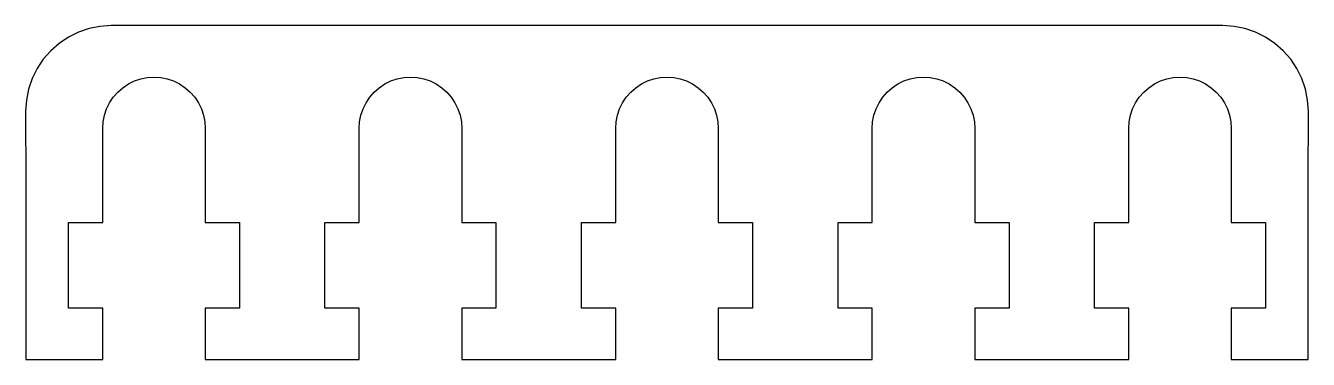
# Model space of a CAD drawing. Header units: metres. Extents: x -37.5 to 37.5, y -13.5 to 6.
import ezdxf

# ---------------------------------------------------------------- set-up
doc = ezdxf.new("R2010")
doc.units = ezdxf.units.M

msp = doc.modelspace()

# ---------------------------------------------------------------- linework, layer by layer
for p, q in [((-32.505, 6.005), (-33.158, 5.962)), ((32.505, 6.005), (-32.505, 6.005)), ((33.158, 5.962), (32.505, 6.005)), ((-35.005, 5.335), (-35.549, 4.972)), ((-34.418, 5.624), (-35.005, 5.335)), ((-33.799, 5.835), (-34.418, 5.624)), ((-33.158, 5.962), (-33.799, 5.835)), ((33.799, 5.835), (33.158, 5.962)), ((34.418, 5.624), (33.799, 5.835)), ((35.005, 5.335), (34.418, 5.624)), ((35.549, 4.972), (35.005, 5.335)), ((-36.041, 4.541), (-36.472, 4.049)), ((-35.549, 4.972), (-36.041, 4.541)), ((36.041, 4.541), (35.549, 4.972)), ((36.472, 4.049), (36.041, 4.541)), ((-36.472, 4.049), (-36.835, 3.505)), ((36.835, 3.505), (36.472, 4.049)), ((-36.835, 3.505), (-37.124, 2.918)), ((37.124, 2.918), (36.835, 3.505)), ((-37.335, 2.299), (-37.462, 1.658)), ((-37.124, 2.918), (-37.335, 2.299)), ((-32.121, 2.121), (-31.826, 2.38)), ((-31.826, 2.38), (-31.5, 2.598)), ((-31.5, 2.598), (-31.148, 2.772)), ((-31.148, 2.772), (-30.776, 2.898)), ((-30.776, 2.898), (-30.392, 2.974)), ((-30.392, 2.974), (-30, 3)), ((-30, 3), (-29.608, 2.974)), ((-29.608, 2.974), (-29.224, 2.898)), ((-29.224, 2.898), (-28.852, 2.772)), ((-28.852, 2.772), (-28.5, 2.598)), ((-28.5, 2.598), (-28.174, 2.38)), ((-28.174, 2.38), (-27.879, 2.121)), ((-17.121, 2.121), (-16.826, 2.38)), ((-16.826, 2.38), (-16.5, 2.598)), ((-16.5, 2.598), (-16.148, 2.772)), ((-16.148, 2.772), (-15.776, 2.898)), ((-15.776, 2.898), (-15.392, 2.974)), ((-15.392, 2.974), (-15, 3)), ((-15, 3), (-14.608, 2.974)), ((-14.608, 2.974), (-14.223, 2.898)), ((-14.223, 2.898), (-13.852, 2.772)), ((-13.852, 2.772), (-13.5, 2.598)), ((-13.5, 2.598), (-13.174, 2.38)), ((-13.174, 2.38), (-12.879, 2.121)), ((-2.121, 2.121), (-1.826, 2.38)), ((-1.826, 2.38), (-1.5, 2.598)), ((-1.5, 2.598), (-1.148, 2.772)), ((-1.148, 2.772), (-0.776, 2.898)), ((-0.776, 2.898), (-0.392, 2.974)), ((-0.392, 2.974), (0, 3)), ((0, 3), (0.392, 2.974)), ((0.392, 2.974), (0.776, 2.898)), ((0.776, 2.898), (1.148, 2.772)), ((1.148, 2.772), (1.5, 2.598)), ((1.5, 2.598), (1.826, 2.38)), ((1.826, 2.38), (2.121, 2.121)), ((12.879, 2.121), (13.174, 2.38)), ((13.174, 2.38), (13.5, 2.598)), ((13.5, 2.598), (13.852, 2.772)), ((13.852, 2.772), (14.223, 2.898)), ((14.223, 2.898), (14.608, 2.974)), ((14.608, 2.974), (15, 3)), ((15, 3), (15.392, 2.974)), ((15.392, 2.974), (15.776, 2.898)), ((15.776, 2.898), (16.148, 2.772)), ((16.148, 2.772), (16.5, 2.598)), ((16.5, 2.598), (16.826, 2.38)), ((16.826, 2.38), (17.121, 2.121)), ((27.879, 2.121), (28.174, 2.38)), ((28.174, 2.38), (28.5, 2.598)), ((28.5, 2.598), (28.852, 2.772)), ((28.852, 2.772), (29.224, 2.898)), ((29.224, 2.898), (29.608, 2.974)), ((29.608, 2.974), (30, 3)), ((30, 3), (30.392, 2.974)), ((30.392, 2.974), (30.776, 2.898)), ((30.776, 2.898), (31.148, 2.772)), ((31.148, 2.772), (31.5, 2.598)), ((31.5, 2.598), (31.826, 2.38)), ((31.826, 2.38), (32.121, 2.121)), ((37.335, 2.299), (37.124, 2.918)), ((37.462, 1.658), (37.335, 2.299)), ((-37.462, 1.658), (-37.505, 1.005)), ((-32.598, 1.5), (-32.38, 1.826)), ((-32.38, 1.826), (-32.121, 2.121)), ((-27.879, 2.121), (-27.62, 1.826)), ((-27.62, 1.826), (-27.402, 1.5)), ((-17.598, 1.5), (-17.38, 1.826)), ((-17.38, 1.826), (-17.121, 2.121)), ((-12.879, 2.121), (-12.62, 1.826)), ((-12.62, 1.826), (-12.402, 1.5)), ((-2.598, 1.5), (-2.38, 1.826)), ((-2.38, 1.826), (-2.121, 2.121)), ((2.121, 2.121), (2.38, 1.826)), ((2.38, 1.826), (2.598, 1.5)), ((12.402, 1.5), (12.62, 1.826)), ((12.62, 1.826), (12.879, 2.121)), ((17.121, 2.121), (17.38, 1.826)), ((17.38, 1.826), (17.598, 1.5)), ((27.402, 1.5), (27.62, 1.826)), ((27.62, 1.826), (27.879, 2.121)), ((32.121, 2.121), (32.38, 1.826)), ((32.38, 1.826), (32.598, 1.5)), ((37.505, 1.005), (37.462, 1.658)), ((-37.505, 1.005), (-37.505, -1.005)), ((-32.974, 0.392), (-32.898, 0.776)), ((-32.898, 0.776), (-32.772, 1.148)), ((-32.772, 1.148), (-32.598, 1.5)), ((-27.402, 1.5), (-27.228, 1.148)), ((-27.228, 1.148), (-27.102, 0.776)), ((-27.102, 0.776), (-27.026, 0.392)), ((-17.974, 0.392), (-17.898, 0.776)), ((-17.898, 0.776), (-17.772, 1.148)), ((-17.772, 1.148), (-17.598, 1.5)), ((-12.402, 1.5), (-12.228, 1.148)), ((-12.228, 1.148), (-12.102, 0.776)), ((-12.102, 0.776), (-12.026, 0.392)), ((-2.974, 0.392), (-2.898, 0.776)), ((-2.898, 0.776), (-2.772, 1.148)), ((-2.772, 1.148), (-2.598, 1.5)), ((2.598, 1.5), (2.772, 1.148)), ((2.772, 1.148), (2.898, 0.776)), ((2.898, 0.776), (2.974, 0.392)), ((12.026, 0.392), (12.102, 0.776)), ((12.102, 0.776), (12.228, 1.148)), ((12.228, 1.148), (12.402, 1.5)), ((17.598, 1.5), (17.772, 1.148)), ((17.772, 1.148), (17.898, 0.776)), ((17.898, 0.776), (17.974, 0.392)), ((27.026, 0.392), (27.102, 0.776)), ((27.102, 0.776), (27.228, 1.148)), ((27.228, 1.148), (27.402, 1.5)), ((32.598, 1.5), (32.772, 1.148)), ((32.772, 1.148), (32.898, 0.776)), ((32.898, 0.776), (32.974, 0.392)), ((37.505, -1.005), (37.505, 1.005)), ((-33, 0), (-32.974, 0.392)), ((-32.993, -0.1), (-33, 0)), ((-27.026, 0.392), (-27, 0)), ((-27, 0), (-27.006, -0.1)), ((-18, 0), (-17.974, 0.392)), ((-17.993, -0.1), (-18, 0)), ((-12.026, 0.392), (-12, 0)), ((-12, 0), (-12.007, -0.1)), ((-3, 0), (-2.974, 0.392)), ((-2.993, -0.1), (-3, 0)), ((2.974, 0.392), (3, 0)), ((3, 0), (2.993, -0.1)), ((12, 0), (12.026, 0.392)), ((12.007, -0.1), (12, 0)), ((17.974, 0.392), (18, 0)), ((18, 0), (17.993, -0.1)), ((27, 0), (27.026, 0.392)), ((27.006, -0.1), (27, 0)), ((32.974, 0.392), (33, 0)), ((33, 0), (32.993, -0.1)), ((-32.993, -5.5), (-32.993, -0.1)), ((-27.006, -0.1), (-27.006, -5.5)), ((-17.993, -5.5), (-17.993, -0.1)), ((-12.007, -0.1), (-12.007, -5.5)), ((-2.993, -5.5), (-2.993, -0.1)), ((2.993, -0.1), (2.993, -5.5)), ((12.007, -5.5), (12.007, -0.1)), ((17.993, -0.1), (17.993, -5.5)), ((27.006, -5.5), (27.006, -0.1)), ((32.993, -0.1), (32.993, -5.5)), ((-37.505, -1.005), (-37.5, -1.081)), ((-37.5, -1.081), (-37.5, -13.5)), ((37.5, -1.081), (37.505, -1.005)), ((37.5, -13.5), (37.5, -1.081)), ((-35, -10.5), (-35, -5.5)), ((-35, -5.5), (-32.993, -5.5)), ((-27.006, -5.5), (-25, -5.5)), ((-25, -5.5), (-25, -10.5)), ((-20, -10.5), (-20, -5.5)), ((-20, -5.5), (-17.993, -5.5)), ((-12.007, -5.5), (-10, -5.5)), ((-10, -5.5), (-10, -10.5)), ((-5, -10.5), (-5, -5.5)), ((-5, -5.5), (-2.993, -5.5)), ((2.993, -5.5), (5, -5.5)), ((5, -5.5), (5, -10.5)), ((10, -10.5), (10, -5.5)), ((10, -5.5), (12.007, -5.5)), ((17.993, -5.5), (20, -5.5)), ((20, -5.5), (20, -10.5)), ((25, -10.5), (25, -5.5)), ((25, -5.5), (27.006, -5.5)), ((32.993, -5.5), (35, -5.5)), ((35, -5.5), (35, -10.5)), ((-32.993, -10.5), (-35, -10.5)), ((-32.993, -13.5), (-32.993, -10.5)), ((-25, -10.5), (-27.006, -10.5)), ((-27.006, -10.5), (-27.006, -13.5)), ((-17.993, -10.5), (-20, -10.5)), ((-17.993, -13.5), (-17.993, -10.5)), ((-10, -10.5), (-12.007, -10.5)), ((-12.007, -10.5), (-12.007, -13.5)), ((-2.993, -10.5), (-5, -10.5)), ((-2.993, -13.5), (-2.993, -10.5)), ((5, -10.5), (2.993, -10.5)), ((2.993, -10.5), (2.993, -13.5)), ((12.007, -10.5), (10, -10.5)), ((12.007, -13.5), (12.007, -10.5)), ((20, -10.5), (17.993, -10.5)), ((17.993, -10.5), (17.993, -13.5)), ((27.006, -10.5), (25, -10.5)), ((27.006, -13.5), (27.006, -10.5)), ((35, -10.5), (32.993, -10.5)), ((32.993, -10.5), (32.993, -13.5)), ((-37.5, -13.5), (-32.993, -13.5)), ((-27.006, -13.5), (-17.993, -13.5)), ((-12.007, -13.5), (-2.993, -13.5)), ((2.993, -13.5), (12.007, -13.5)), ((17.993, -13.5), (27.006, -13.5)), ((32.993, -13.5), (37.5, -13.5))]:
    msp.add_line(p, q)

doc.saveas('drawing.dxf')
